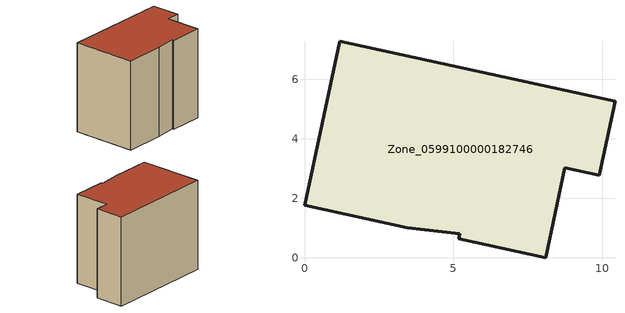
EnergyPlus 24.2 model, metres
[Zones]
Zone_0599100000182746
 floor ground (C_G): 0,1.77 1.18,7.27 10.43,5.25 9.9,2.77 8.75,3.02 8.1,0 5.19,0.64 5.22,0.8 3.46,1.01 z0
 wall outside (C_F): 1.18,7.27 0,1.77 3.46,1.01 5.22,0.8 5.19,0.64 8.1,0 8.75,3.02 9.9,2.77 10.43,5.25 1.18,7.27 z0:7.83
 roof outside (C_R): 3.46,1.01 5.22,0.8 5.19,0.64 8.1,0 8.75,3.02 9.9,2.77 10.43,5.25 1.18,7.27 0,1.77 z7.83
[BUILDING]
Pand.0599100000182746: North Axis=0; Terrain=City; Loads Convergence Tolerance Value=0.04; Temperature Convergence Tolerance Value=0.4; Solar Distribution=FullExterior; Maximum Number of Warmup Days=25; Minimum Number of Warmup Days=1
[Site:Location]
Rotterdam.The.Hague.AP_ZH_NLD Design_Conditions: Latitude=51.96; Longitude=4.45; Time Zone=1; Elevation=-4.5
[SITE:GROUNDTEMPERATURE:BUILDINGSURFACE]
18, 18, 18, 18, 18, 18, 18, 18, 18, 18, 18, 18
[MATERIAL] Thermal Absorptance=0.9; Solar Absorptance=0.7; Visible Absorptance=0.7
Name | Roughness | Thickness | Conductivity | Density | Specific Heat
G.TC.1975-1991 | MediumSmooth | 0.15 | 0.288461 | 540 | 1210
F.TC.1975-1991 | Rough | 0.3 | 0.230769 | 1920 | 840
R.TC.1975-1991 | MediumRough | 0.2 | 0.153846 | 1500 | 1000
[CONSTRUCTION]
C_G: G.TC.1975-1991
C_F: F.TC.1975-1991
C_R: R.TC.1975-1991
[ZONE]
Zone_0599100000182746: Type=1; Multiplier=1; Ceiling Height=Autocalculate; Volume=Autocalculate; Floor Area=autocalculate; Part of Total Floor Area=Yes
[ZONEINFILTRATION:DESIGNFLOWRATE]
Infil_Zone_0599100000182746: Zone or ZoneList or Space or SpaceList=Zone_0599100000182746; Schedule=AlwaysOn; Design Flow Rate Calculation Method=Flow/Area; Flow Rate per Floor Area=0.003; Constant Term Coefficient=1; Temperature Term Coefficient=0; Velocity Term Coefficient=0; Velocity Squared Term Coefficient=0
[HVACTEMPLATE:ZONE:IDEALLOADSAIRSYSTEM]
Zone_0599100000182746: Maximum Heating Supply Air Temperature=50; Minimum Cooling Supply Air Temperature=13; Maximum Heating Supply Air Humidity Ratio=0.0156; Minimum Cooling Supply Air Humidity Ratio=0.0077; Heating Limit=NoLimit; Cooling Limit=NoLimit; Dehumidification Control Type=ConstantSensibleHeatRatio; Cooling Sensible Heat Ratio=0.7; Dehumidification Setpoint=60; Humidification Control Type=None; Humidification Setpoint=30; Outdoor Air Method=None; Outdoor Air Flow Rate per Person=0.00944; Outdoor Air Flow Rate per Zone Floor Area=0; Outdoor Air Flow Rate per Zone=0; Demand Controlled Ventilation Type=None; Outdoor Air Economizer Type=NoEconomizer; Heat Recovery Type=None; Sensible Heat Recovery Effectiveness=0.7; Latent Heat Recovery Effectiveness=0.65
[ZONECONTROL:THERMOSTAT]
ThermostatControl_Zone_0599100000182746: Zone or ZoneList=Zone_0599100000182746; Control Type Schedule=DualSetpointControlType; Control 1=Thermostat_Zone_0599100000182746; Temperature Difference Between Cutout And Setpoint=0
[THERMOSTATSETPOINT:DUALSETPOINT]
Thermostat_Zone_0599100000182746: Heating Setpoint Temperature Schedule=HeatingSetpoint_Zone_0599100000182746; Cooling Setpoint Temperature Schedule=CoolingSetpoint_Zone_0599100000182746
[SCHEDULE:COMPACT]
HeatingSetpoint_Zone_0599100000182746: Through: 12/31, For: AllDays, Until: 24:00, 21
CoolingSetpoint_Zone_0599100000182746: Through: 12/31, For: AllDays, Until: 24:00, 24
DualSetpointControlType: Through: 12/31, For: AllDays, Until: 24:00, 4
AlwaysOn: Through: 12/31, For: AllDays, Until: 24:00, 1
